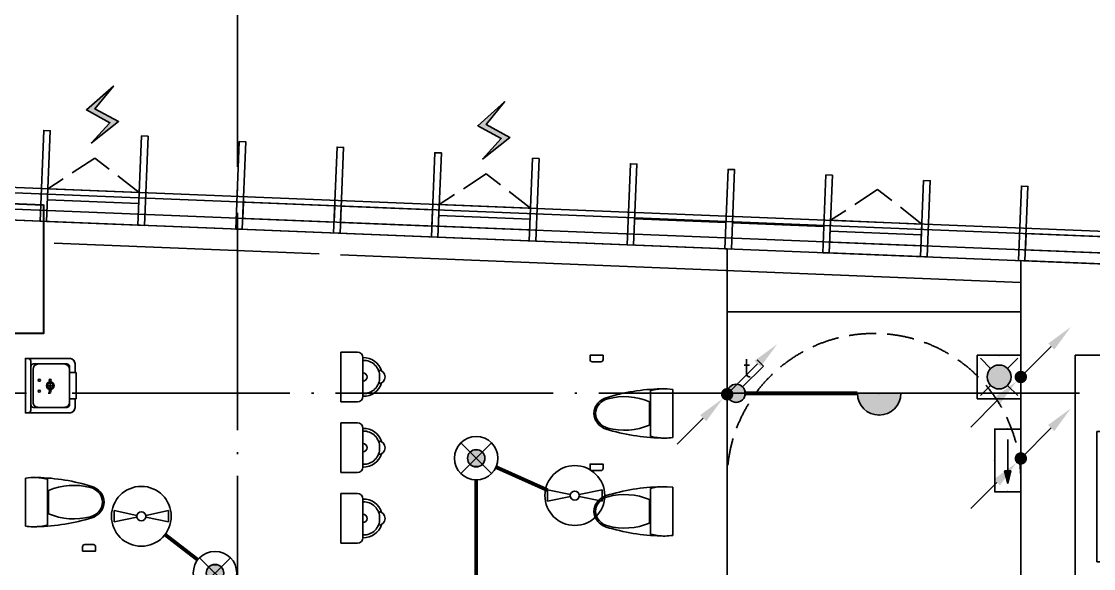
# Model space of a CAD drawing. Extents: x -2209072 to 495824, y -92434 to 572724.
# Drawn here: x 6795 to 16650, y 354212 to 359240 of the extents above; entities that cross this region are included whole.
import ezdxf
from ezdxf.enums import TextEntityAlignment as Align
from ezdxf.xclip import XClip

# ---------------------------------------------------------------- set-up
doc = ezdxf.new("R2010")
doc.units = 0
doc.header["$LTSCALE"] = 1000
doc.header["$MEASUREMENT"] = 0
for name, pattern in [('6#7#幕墙$0$DASH', [0.35, 0.25, -0.1]), ('X-104 6#7#平面$0$DOTE', [2.4200000000000004, 2, -0.2, 0.02, -0.2]), ('梯段6、7$0$DASH', [0.35, 0.25, -0.1])]:
    doc.linetypes.add(name, pattern=pattern)
doc.layers.get('0').update_dxf_attribs({"linetype": 'CONTINUOUS'})
doc.layers.get('Defpoints').update_dxf_attribs({"linetype": 'CONTINUOUS'})
for name, color, linetype in [('6#7#幕墙$0$04-电动窗', 1, 'CONTINUOUS'), ('6#7#幕墙$0$A-C_玻璃幕墙', 140, 'CONTINUOUS'), ('6#7#幕墙$0$A-C_窗', 140, 'CONTINUOUS'), ('6#7#幕墙$0$A-TECH_结构', 21, 'CONTINUOUS'), ('6#7#幕墙$0$A-金属背板', 30, 'CONTINUOUS'), ('EQUIP-动力', 3, 'CONTINUOUS'), ('EQUIP-照明', 3, 'CONTINUOUS'), ('LWIRE', 4, 'CONTINUOUS'), ('WIRE-照明', 1, 'CONTINUOUS'), ('X-104 6#7#平面$0$A-E_电梯', 171, 'CONTINUOUS'), ('X-104 6#7#平面$0$A-I_卫-洁具', 241, 'CONTINUOUS'), ('X-104 6#7#平面$0$A-SUR_看线', 231, 'CONTINUOUS'), ('X-104 6#7#平面$0$A-TECH_结构', 21, 'CONTINUOUS'), ('X-104 6#7#平面$0$A_AXIS-轴线', 36, 'X-104 6#7#平面$0$DOTE'), ('梯段6、7$0$A-E_楼梯', 171, 'CONTINUOUS')]:
    doc.layers.add(name, color=color, linetype=linetype)
doc.layers.add('X-104 6#7#平面$0$000套内', color=226, linetype='CONTINUOUS', lineweight=30, plot=False)
doc.styles.add('_TEL_DIM', font='SIMPLEX', dxfattribs={"width": 0.8, "height": 3.5, "bigfont": 'HZTXT'})
doc.styles.get("Standard").update_dxf_attribs({"font": 'gbenor.shx', "bigfont": 'gbcbig.shx'})

# ---------------------------------------------------------------- blocks, each defined once
blk = doc.blocks.new('$equip$00001168')
blk.add_line((-0.5, 0), (0.5, 0))
blk.add_arc((0, 0), 0.5, 180, 0)
for p in [(-0.5, 0), (0, 0), (0.5, 0), (0, -0.5)]:
    blk.add_point(p)
for points in [[(0.4330127018911298, -0.25), (-0.4330127018911298, -0.25), (0.5, 0), (-0.5, 0)], [(0.25, -0.4330127018911298), (-0.25, -0.4330127018911298), (0.4330127018911298, -0.25), (-0.4330127018911298, -0.25)], [(0, -0.5), (0, -0.5), (0.25, -0.4330127018911298), (-0.25, -0.4330127018911298)]]:
    blk.add_solid(points)
at = {"flags": 9}
blk.add_attdef('A', (0, 0), '', height=2e-05, dxfattribs=at)
blk = doc.blocks.new('$equip$00001822')
for p, q in [((0.1473139127483591, 0.3556472460822988), (0.625, 0.8333333333339397)), ((0.625, 0.8333333333339397), (0.7664213562384248, 0.6919119770955149))]:
    blk.add_line(p, q)
blk.add_circle((0, 0.2083333333339397), 0.2083333333334168)
for p in [(0, 0.4166666666660603), (-0.2083333333357587, 0.2083333333339397), (-0.01544940226449398, 0.0005736313996749232), (0.2083333333357587, 0.2083333333339397)]:
    blk.add_point(p)
for points in [[(-0.1804219591213041, 0.312500000001819), (0.1804219591213041, 0.312500000001819), (-0.2083333333284827, 0.2083333333339397), (0.2083333333284827, 0.2083333333339397)], [(-0.1041666666715173, 0.3887552924552438), (0.1041666666715173, 0.3887552924552438), (-0.1804219591213041, 0.312500000001819), (0.1804219591213041, 0.312500000001819)], [(0, 0.4166666666660603), (0, 0.4166666666660603), (-0.1041666666715173, 0.3887552924552438), (0.1041666666715173, 0.3887552924552438)], [(-0.1804219591213041, 0.1041666666660603), (0.1804219591213041, 0.1041666666660603), (-0.2083333333284827, 0.2083333333339397), (0.2083333333284827, 0.2083333333339397)], [(-0.1041666666715173, 0.02791137421263556), (0.1041666666715173, 0.02791137421263556), (-0.1804219591213041, 0.1041666666660603), (0.1804219591213041, 0.1041666666660603)], [(0, 1.818989403545856e-12), (0, 1.818989403545856e-12), (-0.1041666666715173, 0.02791137421263556), (0.1041666666715173, 0.02791137421263556)]]:
    blk.add_solid(points)
at = {"color": 7, "style": '_TEL_DIM'}
blk.add_attdef('$TEXT$', text='', height=0.4, dxfattribs=at).set_placement((0.5805799275694881, 0.4645799965601327), align=Align.MIDDLE_CENTER)
at = {"color": 7, "style": '_TEL_DIM', "flags": 1}
blk.add_attdef('A', text='', height=2e-05, dxfattribs=at).set_placement((0, 0), align=Align.MIDDLE_CENTER)
blk = doc.blocks.new('$TelecSys$00000081')
for p, q in [((0.1041666666678793, 0.1041666666660603), (0.1041666666678793, 0.1041666666660603)), ((-0.1041666666678793, -0.1041666666660603), (-0.1041666666678793, -0.1041666666660603)), ((-1.150000000001455, -1.149999999999636), (-0.5499999999992724, -0.5499999999992724))]:
    blk.add_line(p, q)
at = {"const_width": 0.1425}
blk.add_lwpolyline([(0.07125000000087311, 0, 1), (-0.07125000000087311, 0, 1)], format="xyb", close=True, dxfattribs=at)
blk.add_solid([(-0.6199999999989814, -0.4799999999995634), (-0.4799999999995634, -0.6200000000008004), (-0.09999999999854481, -0.1000000000003638)])
at = {"width": 0.8, "flags": 9}
blk.add_attdef('A', (0, 0), '', height=2e-05, rotation=180, dxfattribs=at)
blk = doc.blocks.new('$TelecSys$00000079')
for p, q in [((0.7000000000007276, 0.7000000000007276), (0, 0)), ((0.1041666666678793, 0.1041666666660603), (0.1041666666678793, 0.1041666666660603)), ((-0.1041666666678793, -0.1041666666660603), (-0.1041666666678793, -0.1041666666660603))]:
    blk.add_line(p, q)
at = {"const_width": 0.1425}
blk.add_lwpolyline([(-0.07125000000087311, 0, 1), (0.07125000000087311, 0, 1)], format="xyb", close=True, dxfattribs=at)
blk.add_solid([(0.6300000000010186, 0.7700000000004366), (0.7700000000004366, 0.6299999999991996), (1.150000000001455, 1.149999999999636)])
at = {"width": 0.8, "flags": 9}
blk.add_attdef('A', (0, 0), '', height=2e-05, dxfattribs=at)
blk = doc.blocks.new('$equip$00002604')
blk.add_hatch(color=256).paths.add_polyline_path([(0.2745181131831487, 0.5000125000005937, 1), (-0.2744993631858961, 0.5000125000005937, 1)])
for p, q in [((-0.4285620535811177, 0.9285839285730617), (-0.1940976152691292, 0.6941194902610732)), ((0.1941163652627438, 0.6941194902683492), (0.4285808035638183, 0.9285839285730617)), ((-0.4285620535811177, 0.07144107142812572), (-0.1940976152691292, 0.3059055097401142)), ((0.1941163652627438, 0.3059055097328383), (0.4285808035638183, 0.07144107142812572))]:
    blk.add_line(p, q)
at = {"const_width": 0.02}
blk.add_lwpolyline([(-0.4999906250013737, 1.000012500000594), (-0.4999906250013737, 1.250000059371814e-05), (0.5000093749986263, 1.250000059371814e-05), (0.5000093749986263, 1.000012500000594), (-0.4999906250013737, 1.000012500000594), (-0.4999906250013737, 1.250000059371814e-05)], dxfattribs=at)
blk.add_lwpolyline([(-0.4999906250013737, 1.000012500000594), (-0.4999906250013737, 1.250000059371814e-05), (0.5000093749986263, 1.250000059371814e-05), (0.5000093749986263, 1.000012500000594)], close=True)
blk.add_circle((9.374998626299202e-06, 0.5000125000005937), 0.2745087381843628)
for p in [(9.374998626299202e-06, 1.000012500000594), (-0.4999906250013737, 0.5000125000005937), (0.5000093749986263, 0.5000125000005937), (0, 0)]:
    blk.add_point(p)
at = {"color": 7, "style": '_TEL_DIM', "flags": 1}
blk.add_attdef('A', text='', height=2.5e-05, dxfattribs=at).set_placement((0, 0), align=Align.MIDDLE_CENTER)
blk = doc.blocks.new('$equip_U$00000292(HT0843)')
for p in [(9.374998626299202e-06, 1.000012500000594), (-0.4999906250013737, 0.5000125000005937), (0.5000093749986263, 0.5000125000005937)]:
    blk.add_point(p)
blk.add_blockref('$equip$00002604', (0, 0))
at = {"color": 7, "style": '_TEL_DIM', "flags": 1}
for tag in ['REMARK', 'A']:
    blk.add_attdef(tag, text='', height=2.5e-05, dxfattribs=at).set_placement((0, 0), align=Align.MIDDLE_CENTER)
blk = doc.blocks.new('$equip$00001149')
for p, q in [((-0.353553390592424, 0.353553390592424), (0.353553390592424, -0.353553390592424)), ((0.353553390592424, 0.353553390592424), (-0.353553390592424, -0.353553390592424))]:
    blk.add_line(p, q)
for radius in [0.5, 0.2]:
    blk.add_circle((0, 0), radius)
for points in [[(-0.1732050807586347, 0.09999999999854481), (0.1732050807586347, 0.09999999999854481), (-0.2000000000007276, 0), (0.2000000000007276, 0)], [(-0.1732050807586347, -0.09999999999854481), (0.1732050807586347, -0.09999999999854481), (-0.2000000000007276, 0), (0.2000000000007276, 0)], [(-0.09999999999854481, 0.1732050807586347), (0.09999999999854481, 0.1732050807586347), (-0.1732050807586347, 0.09999999999854481), (0.1732050807586347, 0.09999999999854481)], [(0, 0.2000000000007276), (0, 0.2000000000007276), (-0.09999999999854481, 0.1732050807586347), (0.09999999999854481, 0.1732050807586347)], [(-0.09999999999854481, -0.1732050807586347), (0.09999999999854481, -0.1732050807586347), (-0.1732050807586347, -0.09999999999854481), (0.1732050807586347, -0.09999999999854481)], [(0, -0.2000000000007276), (0, -0.2000000000007276), (-0.09999999999854481, -0.1732050807586347), (0.09999999999854481, -0.1732050807586347)]]:
    blk.add_solid(points)
at = {"flags": 9}
blk.add_attdef('A', (0, 0), '', height=2e-05, dxfattribs=at)
blk = doc.blocks.new('$equip$00001304')
for p, q in [((-0.625, -0.1302083333357587), (-0.625, 0.1302083333357587)), ((-0.625, 0.1302083333357587), (-0.1019771270548517, 0.02124523480597418)), ((0.625, 0.1302083333357587), (0.1019771270548517, 0.02124523480597418)), ((0.625, -0.1302083333357587), (0.625, 0.1302083333357587)), ((-0.1019771270548517, -0.02124523480597418), (-0.625, -0.1302083333357587)), ((0.1019771270548517, -0.02124523480597418), (0.625, -0.1302083333357587))]:
    blk.add_line(p, q)
for radius in [0.6875, 0.1041666666666797]:
    blk.add_circle((0, 0), radius)
at = {"flags": 9}
blk.add_attdef('A', (0, 0), '', height=2e-05, dxfattribs=at)
blk = doc.blocks.new('$equip$00002541')
blk.add_hatch(color=256).paths.add_polyline_path([(-0.2400000000016007, 0.3719999999993888), (-0.5280000000020664, 0.2999999999992724), (-0.2400000000016007, 0.227999999999156)])
for p, q in [((-0.7199999999975262, 0.5999999999949068), (-0.7199999999975262, 0)), ((0.7199999999975262, 0.5999999999949068), (-0.7199999999975262, 0.5999999999949068)), ((0.7199999999975262, 0), (0.7199999999975262, 0.5999999999949068)), ((-0.2400000000016007, 0.3719999999993888), (-0.5280000000020664, 0.2999999999992724)), ((-0.5280000000020664, 0.2999999999992724), (-0.2400000000016007, 0.227999999999156)), ((-0.2400000000016007, 0.3719999999993888), (-0.2400000000016007, 0.227999999999156)), ((-0.7199999999975262, 0), (0.7199999999975262, 0))]:
    blk.add_line(p, q)
at = {"color": 7}
blk.add_line((-0.4800000000032014, 0.2999999999992724), (0.4800000000032014, 0.2999999999992724), dxfattribs=at)
at = {"const_width": 0.03}
blk.add_lwpolyline([(-0.7199999999975262, 0.5999999999949068), (-0.7199999999975262, 0), (0.7199999999975262, 0), (0.7199999999975262, 0.5999999999949068), (-0.7199999999975262, 0.5999999999949068), (-0.7199999999975262, 0)], dxfattribs=at)
for p in [(0, 0.5999999999949068), (-0.7199999999975262, 0.2999999999956344), (0.7199999999975262, 0.2999999999956344), (0, 0)]:
    blk.add_point(p)
at = {"color": 7, "style": '_TEL_DIM', "flags": 1}
blk.add_attdef('A', text='', height=2e-05, dxfattribs=at).set_placement((0, 0), align=Align.MIDDLE_CENTER)
blk = doc.blocks.new('梯段6、7')
at = {"color": 8, "linetype": '梯段6、7$0$DASH'}
for centre, radius, start, end in [((49800.00311367554, 3400.000000096537), 1350.000000000002, 0, 180), ((49800.00311367547, -6699.999999936466), 1350.000000000002, 0, 180), ((49800.00311367059, -9819.999999936525), 1350.000000000002, 180, 0), ((49800.00311368037, -16500.0036340596), 1350.000000000002, 0, 180), ((49800.00311366576, -19819.99999996959), 1350, 180, 0), ((20965.47970799168, -27260.00000000224), 1649.999999999774, 0, 180), ((49800.00311367547, -27020.00000000259), 1350.000000000002, 0, 180), ((20965.47970799194, -29600.00000000259), 1649.999999999774, 180, 0), ((49800.00311363724, -29879.99050598426), 1350.000000000002, 180, 0), ((49800.00311368033, -57378.12996616081), 1350.000000000002, 0, 180), ((20965.47970799173, -58198.12996616081), 1649.999999999778, 0, 180), ((49800.00311367551, -59458.12996616078), 1350.000000000002, 180, 0), ((20965.47970799188, -60358.12996616084), 1649.999999999774, 180, 0), ((49800.00311367546, -67528.12996619378), 1350.000000000002, 0, 180), ((20965.47970799168, -68018.12996619346), 1649.999999999774, 0, 180), ((49800.00311367064, -70128.1263565169), 1350.000000000002, 180, 0), ((20965.47970799194, -70358.12996619387), 1649.999999999774, 180, 0), ((49800.00311368039, -79978.12996622684), 1350.000000000002, 180, 0)]:
    blk.add_arc(centre, radius, start, end, dxfattribs=at)
at = {"layer": 'Defpoints'}
for points in [[(44800.0010378748, 6850.000000096596), (54800.00103786729, 6850.000000096537), (54800.00103786727, -3149.999999936525), (44800.00103787478, -3149.999999936525)], [(51150.00311368064, 4950.000000096508), (48450.0031136757, 4950.000000096596), (48450.00311367573, -1149.999999903375), (51150.00311368058, -1149.999999903463)], [(44800.00103787472, -3149.999999936583), (54800.00103786722, -3149.999999936525), (54800.00103786726, -13149.99999996959), (44800.00103787472, -13149.99999996953)], [(51150.00311368032, -5149.999999936583), (48450.00311367546, -5149.999999936525), (48450.00311367548, -11249.99999993655), (51150.00311368036, -11249.99999993652)], [(44800.00103787472, -13149.99999996953), (54800.00103786726, -13149.99999996959), (54800.00103786726, -23150.00000000259), (44800.00103787474, -23150.00000000259)], [(51150.00311367546, -15149.99999996956), (48450.00311367059, -15149.99999996956), (48450.00311367061, -21249.99999996959), (51150.00311367546, -21249.99999996959)], [(15665.47763219092, -23150.00000000268), (25665.47763218347, -23150.00000000265), (25665.47763218347, -33150.00000003559), (15665.47763219092, -33150.00000003568)], [(44800.00103787474, -23150.00000000259), (54800.00103786726, -23150.00000000259), (54800.00103786725, -33150.00000003568), (44800.00103787474, -33150.00000003565)], [(19315.47970798681, -24850.00000000265), (22615.47970799168, -24850.00000000265), (22615.47970799168, -31250.00000000268), (19315.47970798681, -31250.00000000259)], [(48450.00311367059, -25150.00000000265), (51150.00311367547, -25150.00000000259), (51150.00311367547, -31250.00000000256), (48450.00311367059, -31250.00000000265)], [(15665.47763219097, -53908.12996616078), (25665.47763218347, -53908.12996616078), (25665.47763218352, -63908.12996619384), (15665.47763219094, -63908.12996619381)], [(44800.00103787474, -53908.12996616081), (54800.00103786722, -53908.12996616078), (54800.00103786725, -63908.12996619381), (44800.00103787474, -63908.12996619381)], [(19315.4797079867, -55608.12996616084), (22615.47970799159, -55608.12996616084), (22615.47970799156, -62008.12996616084), (19315.4797079867, -62008.12996616078)], [(51150.00311368032, -55908.12996616081), (48450.00311367543, -55908.12996616081), (48450.00311367546, -62008.12996616078), (51150.00311368036, -62008.12996616084)], [(15665.47763219094, -63908.12996619381), (25665.47763218349, -63908.12996619381), (25665.47763218349, -73908.12996622684), (15665.47763219097, -73908.12996622687)], [(44800.00103787474, -63908.12996619381), (54800.00103786722, -63908.12996619381), (54800.00103786726, -73908.12996622684), (44800.00103787472, -73908.12996622684)], [(19315.4797079917, -65608.12996619387), (22615.47970799656, -65608.12996619387), (22615.47970799659, -72008.12996619387), (19315.47970799173, -72008.12996619387)], [(51150.00311368032, -65908.12996619381), (48450.00311367544, -65908.12996619387), (48450.00311367547, -72008.12996619384), (51150.00311368034, -72008.12996619384)], [(15665.477632191, -73908.12996622687), (25665.47763218349, -73908.12996622684), (25665.47763218352, -83908.1299662599), (15665.477632191, -83908.1299662599)], [(44800.00103787475, -73908.12996622687), (54800.00103786726, -73908.12996622684), (54800.00103786727, -83908.1299662599), (44800.00103787474, -83908.12996625988)], [(19315.47970798673, -75608.12996622693), (22615.47970799159, -75608.1299662269), (22615.47970799156, -82008.1299662269), (19315.47970798673, -82008.12996622693)], [(51150.00311368036, -75908.12996622687), (48450.00311367544, -75908.12996622684), (48450.00311367548, -82008.12996622684), (51150.00311368042, -82008.12996622684)]]:
    blk.add_lwpolyline(points, close=True, dxfattribs=at)
for points in [[(47328.13509098372, -61608.12996616078), (52127.8370705538, -61608.12996616078)], [(47328.13509098369, -71608.12996619378), (52127.83707055378, -71608.12996619378)], [(47328.13509098372, -81608.12996622687), (52127.83707055381, -81608.12996622678)]]:
    blk.add_lwpolyline(points, dxfattribs=at)
at = {"layer": '梯段6、7$0$A-E_楼梯'}
for p, q in [((49850.00311367544, -16499.99999996959), (49750.00311367054, -16499.99999996953)), ((49750.00311367055, -16699.99999996959), (49750.00311367054, -16499.99999996953)), ((49850.00311367547, -18516.5383014743), (49850.00311367544, -16499.99999996959)), ((49850.00311367544, -16499.99999996959), (51150.00311367548, -16499.99999996953)), ((49910.00311366803, -16699.99999996959), (49910.00311366802, -16499.99999996959)), ((49910.00311366802, -16499.99999996959), (51150.00311367548, -16499.99999996953)), ((51150.00311367546, -17892.53830147415), (51150.00311367547, -16699.99999996962)), ((49850.00311367544, -16759.99999996959), (51150.00311367548, -16759.99999996959)), ((49850.00311367547, -17019.99999996959), (51150.00311367548, -17019.99999996953)), ((49850.00311367546, -17279.99999996959), (51150.00311367546, -17279.99999996953)), ((49850.00311367548, -17539.99999996953), (51150.00311367546, -17539.99999996959)), ((49850.00311367548, -17799.99999996953), (51150.00311367547, -17799.99999996959)), ((50553.44414001248, -18178.8866088324), (51150.00311367548, -17892.53830147409)), ((50572.56100925029, -18280.63390858911), (51150.0031136755, -18003.46169846502)), ((51150.00311367546, -19819.99999996959), (51150.0031136755, -18003.46169846502)), ((49850.00311367548, -18059.99999996959), (50801.12457514326, -18059.99999996959)), ((50428.57100245611, -18349.74911185022), (50395.62278177442, -18174.38606236456)), ((50395.62278177442, -18174.38606236456), (50587.93096954554, -18362.43872390778)), ((50587.93096954554, -18362.43872390778), (50553.44414001248, -18178.8866088324)), ((49850.00311367548, -18516.53830147412), (50409.45413321827, -18248.00181209357)), ((49850.00311367546, -18319.99999996959), (50259.45790847656, -18319.99999996959)), ((50615.54831887432, -18259.9999999695), (51150.00311367544, -18259.99999996956)), ((49850.00311367547, -18627.46169846499), (50428.57100245611, -18349.74911185022)), ((50073.88165220765, -18519.99999996959), (51150.00311367547, -18519.99999996953)), ((49850.00311367548, -19819.99999996959), (49850.00311367547, -18627.46169846499)), ((49850.00311367547, -18779.99999996956), (51150.00311367548, -18779.9999999695)), ((49850.00311367544, -19039.99999996956), (51150.00311367546, -19039.99999996956)), ((49850.00311367547, -19299.9999999695), (51150.00311367546, -19299.99999996956)), ((49850.00311367547, -19559.99999996953), (51150.00311367546, -19559.99999996956)), ((49750.00311367058, -19819.99999996953), (49852.73716575759, -19819.99999996959)), ((49850.00311367548, -19819.99999996959), (51150.00311367546, -19819.99999996959)), ((49750.00311370398, -27020.00000000265), (49850.00311367061, -27020.00000000262)), ((65868.2518914072, -53274.68419681478), (106225.487226869, -53274.68419681478)), ((66772.08878844205, -53642.5220346525), (68592.08878844205, -54824.95446708499)), ((66706.71224821625, -53743.14960536809), (68845.65029137098, -55132.79230492283)), ((66838.5272855135, -56653.06257519309), (68977.46532866826, -55263.41987563836)), ((65909.85493770942, -56514.14365627419), (63784.49059929526, -56514.14365627422)), ((66542.08878844243, -56514.14365627422), (65909.85493770942, -56514.14365627419)), ((66572.08878844237, -56634.14365627416), (63784.49059929524, -56634.14365627419)), ((66542.08878844244, -56676.73623493291), (68845.650291371, -58173.33284546339)), ((66772.08878844205, -56683.06257519315), (68592.08878844205, -57865.49500762558)), ((66802.08878844243, -59524.68419681478), (64634.40468344954, -59524.68419681481)), ((66792.02932894987, -59524.68419681481), (106225.487226869, -59524.68419681478)), ((49690.00311367543, -78442.12996622684), (49690.00311367538, -77318.12996622623)), ((49690.00311367538, -77318.12996622623), (49910.00311367548, -77318.12996622623)), ((49910.00311367548, -77318.12996622623), (49910.00311367551, -80038.12996622667)), ((49750.00311367543, -78418.12996622687), (49750.0031136754, -77378.1299662262)), ((49750.0031136754, -77378.1299662262), (49850.00311367546, -77378.12996622626)), ((49850.00311367546, -77378.12996622626), (49850.0031136755, -80038.12996622667)), ((48450.0031136755, -80108.12996622684), (48450.0031136755, -80048.12996622681)), ((49910.00311367551, -80038.12996622667), (49850.0031136755, -80038.12996622667))]:
    blk.add_line(p, q, dxfattribs=at)
for points in [[(49690.00311363903, -19879.99999996962), (49910.00311363912, -19879.99999996976), (49910.00311366862, -16439.99999996953), (49690.00311366862, -16439.99999996962), (49690.00311363903, -19879.99999996962)], [(49690.00311370401, -29360.00000000262), (49690.00311370401, -26960.00000000262), (49910.00311370399, -26960.00000000265), (49910.00311370399, -29880.00000000265)], [(51150.00311363724, -29879.99050598429), (51150.00311367546, -29620.00000000262)], [(66542.08878844244, -53443.60311573357), (66542.08878844243, -53274.68419681478), (66153.67404060112, -53274.68419681475)], [(66542.08878844243, -53304.68419681478), (66542.08878844243, -53704.68419681481), (66342.08878844243, -53704.68419681475), (66342.08878844243, -53304.68419681478)], [(68882.08878844208, -54963.87338600389), (68882.08878844208, -54794.95446708493), (68622.08878844208, -54794.95446708496), (68622.08878844208, -54626.03554816605), (68362.08878844208, -54626.03554816605), (68362.08878844211, -54457.11662924709), (68102.0887884421, -54457.11662924706), (68102.08878844207, -54288.1977103283), (67842.08878844207, -54288.1977103283), (67842.0887884421, -54119.27879140934), (67582.08878844212, -54119.27879140931), (67582.08878844211, -53950.35987249037), (67322.0887884421, -53950.35987249043), (67322.0887884421, -53781.44095357147), (67062.08878844211, -53781.44095357147), (67062.08878844211, -53612.5220346525), (66802.08878844211, -53612.5220346525), (66802.08878844244, -53443.60311573357), (66542.08878844244, -53443.60311573357)], [(68852.08878844207, -54963.87338600389), (68852.08878844207, -54824.95446708496), (68592.08878844205, -54824.95446708499), (68592.08878844208, -54656.03554816602), (68332.0887884421, -54656.03554816602), (68332.08878844208, -54487.11662924715), (68072.08878844207, -54487.11662924712), (68072.0887884421, -54318.19771032827), (67812.08878844208, -54318.19771032827), (67812.08878844208, -54149.27879140939), (67552.0887884421, -54149.27879140936), (67552.0887884421, -53980.3598724904), (67292.08878844211, -53980.35987249037), (67292.08878844208, -53811.44095357152), (67032.08878844208, -53811.44095357152), (67032.08878844211, -53642.52203465253), (66772.08878844205, -53642.5220346525), (66772.08878844237, -53473.6031157336), (66542.08878844243, -53473.60311573363)], [(66802.08878844243, -56484.14365627419), (66802.08878844246, -56315.22473735522), (67062.08878844243, -56315.22473735525), (67062.08878844243, -56146.30581843632), (67322.08878844243, -56146.30581843635), (67322.08878844243, -55977.38689951738), (67582.08878844243, -55977.38689951738), (67582.08878844244, -55808.46798059859), (67842.08878844244, -55808.46798059857), (67842.08878844243, -55639.54906167966), (68102.08878844242, -55639.54906167966), (68102.0887884424, -55470.6301427607), (68362.08878844239, -55470.63014276072), (68362.0887884424, -55301.71122384179), (68622.08878844242, -55301.71122384173), (68622.0887884424, -55132.79230492286), (68882.0887884424, -55132.79230492288), (68882.08878844208, -54963.87338600389), (69142.08878844205, -54963.87338600389)], [(66832.08878844243, -56484.14365627419), (66832.08878844243, -56345.22473735528), (67092.08878844243, -56345.22473735528), (67092.08878844244, -56176.30581843635), (67352.08878844244, -56176.30581843635), (67352.08878844243, -56007.38689951741), (67612.08878844243, -56007.38689951741), (67612.0887884424, -55838.46798059862), (67872.08878844243, -55838.46798059862), (67872.08878844242, -55669.54906167963), (68132.08878844242, -55669.54906167963), (68132.0887884424, -55500.63014276072), (68392.0887884424, -55500.6301427607), (68392.0887884424, -55331.71122384176), (68652.08878844242, -55331.71122384176), (68652.08878844242, -55162.79230492283), (68912.08878844246, -55162.79230492286), (68912.08878844211, -54993.87338600386), (69142.08878844207, -54993.87338600386)], [(69112.08878844214, -54993.87338600389), (69112.08878844214, -55393.87338600386), (68912.08878844214, -55393.87338600386), (68912.08878844211, -54993.87338600386)], [(68882.0887884421, -58004.41392654451), (68882.08878844208, -57835.49500762558), (68622.08878844208, -57835.49500762558), (68622.08878844212, -57666.57608870658), (68362.0887884421, -57666.57608870664), (68362.0887884421, -57497.65716978774), (68102.08878844211, -57497.65716978774), (68102.08878844211, -57328.73825086886), (67842.08878844211, -57328.73825086886), (67842.08878844211, -57159.81933194998), (67582.0887884421, -57159.81933194996), (67582.08878844211, -56990.90041303099), (67322.08878844211, -56990.90041303099), (67322.0887884421, -56821.98149411209), (67062.08878844211, -56821.98149411211), (67062.08878844211, -56653.06257519312), (66802.08878844211, -56653.06257519309), (66802.08878844243, -56484.14365627419), (66542.08878844244, -56484.14365627422)], [(68852.08878844207, -58004.41392654454), (68852.08878844208, -57865.49500762555), (68592.08878844205, -57865.49500762558), (68592.08878844208, -57696.57608870661), (68332.0887884421, -57696.57608870658), (68332.08878844207, -57527.65716978771), (68072.08878844207, -57527.65716978771), (68072.08878844208, -57358.73825086889), (67812.08878844208, -57358.73825086886), (67812.0887884421, -57189.81933194996), (67552.08878844207, -57189.81933195001), (67552.08878844208, -57020.90041303102), (67292.08878844208, -57020.90041303105), (67292.08878844211, -56851.98149411209), (67032.08878844211, -56851.98149411209), (67032.08878844208, -56683.06257519312), (66772.08878844205, -56683.06257519315), (66772.08878844237, -56514.14365627425), (66542.08878844243, -56514.14365627422)], [(66772.08878844237, -56514.14365627468), (66772.08878844239, -56914.14365627471), (66572.08878844237, -56914.14365627468), (66572.08878844239, -56514.14365627465)], [(66802.08878844243, -59524.68419681478), (66802.08878844246, -59355.76527789584), (67062.08878844244, -59355.76527789584), (67062.08878844242, -59186.84635897691), (67322.08878844243, -59186.84635897694), (67322.08878844243, -59017.927440058), (67582.08878844243, -59017.927440058), (67582.08878844243, -58849.00852113913), (67842.08878844244, -58849.00852113916), (67842.08878844242, -58680.08960222028), (68102.08878844243, -58680.08960222028), (68102.0887884424, -58511.17068330129), (68362.0887884424, -58511.17068330132), (68362.08878844243, -58342.25176438238), (68622.08878844242, -58342.25176438235), (68622.08878844242, -58173.33284546345), (68882.08878844243, -58173.33284546342), (68882.0887884421, -58004.41392654451), (69142.08878844208, -58004.41392654451)]]:
    blk.add_lwpolyline(points, dxfattribs=at)
for p in [(66792.02932894988, -53443.60311573368), (66792.02932894985, -53612.52203465265), (66792.02932894988, -53781.44095357158), (66792.02932894988, -53950.35987249043), (66792.02932894987, -54119.27879140942), (66792.02932894987, -54288.1977103283), (66792.02932894988, -54457.1166292472), (66792.02932894985, -54626.03554816614), (66792.02932894985, -54794.9544670851), (66792.02932894985, -54963.87338600395), (66792.02932894987, -55132.79230492294), (66792.02932894987, -55301.71122384182), (66792.02932894988, -55470.63014276075), (66792.02932894985, -55639.54906167969), (66792.02932894987, -55808.46798059859), (66792.02932894987, -55977.3868995175), (66792.02932894987, -56146.30581843641), (66792.02932894987, -56315.22473735534), (66792.02932894988, -56484.14365627425), (66792.02932894987, -56653.06257519315), (66792.02932894985, -56821.98149411211), (66792.02932894987, -56990.90041303099), (66792.02932894988, -57159.8193319499), (66792.02932894985, -57328.73825086886), (66792.02932894987, -57497.65716978777), (66792.0293289499, -57666.57608870664), (66792.02932894985, -57835.49500762561), (66792.02932894985, -58004.41392654451), (66792.02932894985, -58173.33284546342), (66792.02932894987, -58342.25176438238), (66792.02932894985, -58511.17068330126), (66792.02932894988, -58680.08960222019), (66792.02932894985, -58849.00852113913), (66792.02932894987, -59017.92744005803), (66792.02932894985, -59186.84635897694), (66792.02932894984, -59355.7652778959)]:
    blk.add_point(p, dxfattribs=at)
blk = doc.blocks.new('*U1301')
at = {"layer": 'X-104 6#7#平面$0$A_AXIS-轴线'}
blk.add_line((16799.99999999995, 25699.99999999951), (16800.00000000001, -6500.000000000349), dxfattribs=at)
blk.add_lwpolyline([(-6499.999999999946, 19199.99999999953), (55851.63082836086, 19199.99999999908)], dxfattribs=at)
blk = doc.blocks.new('X-104 6#7#平面$0$fgh')
at = {"layer": 'X-104 6#7#平面$0$A-TECH_结构'}
for points in [[(23999.99916368171, 139219.2480414597), (24000.00002408095, 132650.00034379), (21300.00081386415, 132649.9999901612), (21300.00081386415, 139327.7553151587), (7699.999241735307, 139874.7234764905), (7699.999241735297, 138750.0007582444), (-2000.000758264699, 138749.9992417061), (-2000.000758264699, 114379.8221708728), (22389.12644549493, 116150.000758133), (44499.99924173539, 116150.000758133)], [(44499.99924173539, 139494.5844289298), (35800.00008237708, 139246.3125541497), (35800.00008237708, 138752.5096265436), (35600.00096199893, 138752.5096264397), (35600.00092481373, 132449.9997288125), (32900.00034593847, 132449.9996902176), (32900.00034593847, 138350.0000071978), (33199.9979029688, 138350.0000215408), (33199.9979035677, 139172.1162923407), (28502.78595490604, 139038.0719556261), (23999.99916369244, 139219.1661267552)]]:
    blk.add_lwpolyline(points, dxfattribs=at)
blk = doc.blocks.new('A-电梯2623')
for p, q in [((-574.9999999895263, 1900.00000002848), (-574.9999999895263, 2100.00000002848)), ((-574.9999999895263, 2100.00000002848), (624.999999989519, 2100.000000027956)), ((624.999999989519, 2100.000000027956), (624.999999989519, 1900.000000028014)), ((624.999999989519, 1900.000000028014), (-574.9999999895263, 1900.00000002848)), ((-975.0000000027976, 200.0000000191685), (-975.000000002332, 1700.000000013753)), ((-975.000000002332, 1700.000000013753), (1025.000000002092, 1700.000000013055)), ((1025.000000002092, 1700.000000013055), (-975.0000000027976, 200.0000000191685)), ((1025.00000000151, 200.00000001847), (-975.000000002332, 1700.000000013753)), ((1025.000000002092, 1700.000000013055), (1025.00000000151, 200.00000001847)), ((1025.00000000151, 200.00000001847), (-975.0000000027976, 200.0000000191685))]:
    blk.add_line(p, q)
for points in [[(-1275, 0), (1324.999999999998, 0), (1325, 2299.999999999998), (-1275, 2299.999999999998)], [(-625.0000000000091, 38.08112883746435), (-625.0000000000091, 58.97966308710966), (-18.33333333334485, 58.97966308710966), (-18.33333333334485, 38.08112883746435)], [(68.33333333205337, 38.08112883718422), (68.33333333205337, 58.97966308682953), (674.9999999999982, 58.97966308682953), (674.9999999999982, 38.08112883718422)]]:
    blk.add_lwpolyline(points, close=True)
blk = doc.blocks.new('X-104 6#7#平面$0$hgfasg')
for p, q in [((-209.53125, 202.5), (209.53125, 202.5)), ((107.6506163835293, 211.7636099999945), (-107.650638883526, 211.7636099999945)), ((-220.78125, 0), (220.78125, 0))]:
    blk.add_line(p, q)
blk.add_lwpolyline([(-209.53125, 202.5), (-220.9312574999931, 151.5815775000083), (-226.3893074999942, 102.226364999995), (-226.3893074999942, 50.1765075000003), (-220.78125, 0)])
for centre, radius, start, end in [((12.18639293921296, 562.4982811024092), 163.5812782416205, 110.4523908064364, 162.7522599272803), ((-1.124999835155904e-05, 580.3665348804789), 128.7061108459815, 46.85426460163555, 133.1457353983645), ((0, 595.1750179040682), 128.7061108459815, 69.54760919356356, 110.4523908064364), ((-12.18639293921296, 562.4982811024092), 163.5812782416205, 17.24774007271973, 69.54760919356356), ((1596.893304158017, 70.5022373952088), 1822.905267548176, 162.7522599272803, 178.7776319832778), ((448.2021256943117, 443.44170022248), 602.2018211347165, 165.2214349415254, 202.6262561226716), ((23.26483596065373, 555.5449209055951), 162.7261878014058, 133.1457353983645, 165.2214349415254), ((-23.26485846065043, 555.5449209055951), 162.7261878014058, 14.77856505847465, 46.85426460163555), ((-448.2021481943084, 443.44170022248), 602.2018211347165, 337.3737438773284, 14.77856505847465), ((-1596.893304158017, 70.5022373952088), 1822.905267548176, 1.222368016722242, 17.24774007271973), ((-236.25, 76.1718824999989), 463.3354349999999, 7.739946000358616, 15.82198200030497), ((-236.25, 76.1718824999989), 463.3354349999999, 350.5376780003206, 7.739946000358616)]:
    blk.add_arc(centre, radius, start, end)
blk = doc.blocks.new('X-104 6#7#平面$0$A-toilet-F2$0$A-toilet-F3$0$xb')
for p, q in [((177.7999999998137, 203.2000000000698), (-177.7999999993481, 203.1999999994878)), ((-228.5999999991618, 152.3999999994412), (-228.6000000010245, 9.313225746154785e-10)), ((228.6000000010245, -9.313225746154785e-10), (228.6000000005588, 152.3999999997905)), ((-228.6000000010245, 9.313225746154785e-10), (228.6000000010245, -9.313225746154785e-10))]:
    blk.add_line(p, q)
for centre, radius, start, end in [((9.313225746154785e-10, 342.8999999993248), 63.50000000000001, 1.07073087239469, 178.9292691276053), ((-6.349999998696148, 209.549999998766), 171.56755229355, 106.6068803142738, 182.1210963969083), ((-6.349999998696148, 209.549999998766), 146.16755229355, 87.87890362284142, 182.1210963969083), ((6.350000001490116, 209.549999998766), 146.16755229355, 357.8789036030917, 92.12109637715858), ((6.350000001490116, 209.549999998766), 171.56755229355, 357.8789036030917, 73.39311968572625), ((-177.7999999993481, 152.3999999992084), 50.8, 90, 180), ((1.396983861923218e-09, 203.1999999987893), 38.1, 0, 180), ((177.8000000002794, 152.3999999997905), 50.8, 0, 90)]:
    blk.add_arc(centre, radius, start, end)
blk = doc.blocks.new('X-104 6#7#平面$0$hgfd')
at = {"color": 8}
for p, q in [((-38.49999971458601, 228.000000048185), (38.50000028541399, 227.9999999518077)), ((3.335953806526959e-07, 266.5000000000036), (2.372253220528364e-07, 189.5000000000036))]:
    blk.add_line(p, q, dxfattribs=at)
for points in [[(250, -3.504792402964085e-07), (-249.9999999999927, 3.504792402964085e-07), (-249.9999994917889, 406.0000003504792, -0.4142135623732199), (-199.9999994292011, 456.0000002878987), (-119.9999994292084, 456.0000001877597), (-119.9999994166865, 466.000000187767), (120.0000005833208, 465.9999998122548), (120.0000005708062, 455.9999998122548), (200.000000570777, 455.9999997121158, -0.414213562372991), (250.0000005081893, 405.9999996495353)], [(175.000000062566, 49.99999974339516), (-174.9999999374049, 50.00000025659756, -0.4142135623730927), (-199.9999999061183, 75.00000028789145), (-199.9999995230974, 381.0000002878987, -0.414213562373095), (-174.9999994917962, 406.0000002565976), (175.0000005082111, 405.9999997434024, -0.4142135623731322), (200.0000004769245, 380.9999997121085), (200.0000000938744, 74.99999971210127, -0.4142135623730573)], [(250, -3.504792402964085e-07), (-249.9999999999927, 3.504792402964085e-07), (-249.9999999686988, 25.00000035048652, -0.4142135623730971), (-224.9999999373977, 50.00000031918535), (225.0000000625878, 49.99999968082193, -0.4142135623730932), (250.0000000313012, 24.99999964952804)]]:
    blk.add_lwpolyline(points, format="xyb", close=True)
blk.add_lwpolyline([(120.0000005708062, 455.9999998122548), (200.000000570777, 455.9999997121158, -0.414213562373095), (250.0000005081893, 405.9999996495353), (250, -3.504792402964085e-07), (-249.9999999999927, 3.504792402964085e-07), (-249.9999994917889, 406.0000003504792, -0.4142135623730929), (-199.9999994292011, 456.0000002878987), (-119.9999994292084, 456.0000001877597)], format="xyb")
blk.add_lwpolyline([(150.0000000876389, 69.99999977469633), (-149.9999999123756, 70.00000022531094, -0.4142135623730976), (-199.9999998497879, 120.0000002878915), (-199.9999995543913, 356.0000002878842, -0.414213562373095), (-149.9999994918035, 406.0000002253037), (150.0000005081965, 405.9999997746963, -0.414213562373095), (200.0000004456087, 355.9999997121085), (200.0000001502194, 119.9999997121231, -0.4142135623731096)], format="xyb", close=True, dxfattribs=at)
blk.add_lwpolyline([(120.0000005082184, 405.9999998122476), (-119.9999994917889, 406.0000001877524), (-119.9999994166865, 466.000000187767), (120.0000005833208, 465.9999998122548)], close=True)
for centre, radius in [((-49.99999971457146, 228.0000000625914), 10), ((2.854139893315732e-07, 228.0000000000036), 35), ((50.00000028542127, 227.9999999374159), 10), ((-49.99999983975431, 128.0000000625841), 10), ((50.00000016025297, 127.9999999374159), 10)]:
    blk.add_circle(centre, radius)
blk.add_circle((2.854139893315732e-07, 228.0000000000036), 25, dxfattribs=at)
blk = doc.blocks.new('X-104 6#7#平面$0$fsgdfhghjgjj')
at = {"layer": 'X-104 6#7#平面$0$A-I_卫-洁具'}
for points in [[(20060.0002411977, 19489.99796923914), (20140.0002411977, 19489.99796923914, 0.414213562373095), (20160.0002411977, 19509.99796923914), (20160.0002411977, 19549.99796923914), (20040.0002411977, 19549.99796923914), (20040.0002411977, 19509.99796923914, 0.414213562373095)], [(20060.00033067807, 18490.0001564491), (20140.00033067807, 18490.0001564491, 0.414213562373095), (20160.00033067807, 18510.0001564491), (20160.00033067807, 18550.0001564491), (20040.00033067807, 18550.0001564491), (20040.00033067807, 18510.0001564491, 0.414213562373095)], [(15395.00048560929, 17809.99953200383), (15475.00048560929, 17809.99953200383, -0.414213562373095), (15495.00048560929, 17789.99953200383), (15495.00048560929, 17749.99953200383), (15375.00048560929, 17749.99953200383), (15375.00048560929, 17789.99953200383, -0.414213562373095)]]:
    blk.add_lwpolyline(points, format="xyb", close=True, dxfattribs=at)
at = {"layer": 'X-104 6#7#平面$0$A-E_电梯', "rotation": 90}
blk.add_blockref('A-电梯2623', (26799.99991923093, 18224.99923186243), dxfattribs=at)
at = {"layer": 'X-104 6#7#平面$0$A-I_卫-洁具', "ltscale": 0.1, "rotation": 270}
for name, p in [('X-104 6#7#平面$0$hgfd', (14849.99993555236, 19269.99953355425)), ('X-104 6#7#平面$0$A-toilet-F2$0$A-toilet-F3$0$xb', (17749.99998829742, 19349.99997589979)), ('X-104 6#7#平面$0$A-toilet-F2$0$A-toilet-F3$0$xb', (17749.99998502877, 18699.99997589979)), ('X-104 6#7#平面$0$A-toilet-F2$0$A-toilet-F3$0$xb', (17749.99998502877, 18049.99997589979))]:
    blk.add_blockref(name, p, dxfattribs=at)
at = {"layer": 'X-104 6#7#平面$0$A-I_卫-洁具', "ltscale": 0.1, "extrusion": (0, 0, -1), "zscale": -1, "rotation": 270}
for p in [(-20799.99991913477, 19015.0001564491), (-20799.99991913477, 18115.0001564491)]:
    blk.add_blockref('X-104 6#7#平面$0$hgfasg', p, dxfattribs=at)
at = {"layer": 'X-104 6#7#平面$0$A-I_卫-洁具', "ltscale": 0.1, "extrusion": (0, 0, -1), "xscale": -1, "zscale": -1, "rotation": 90}
blk.add_blockref('X-104 6#7#平面$0$hgfasg', (-14849.99998736219, 18199.99953200371), dxfattribs=at)
blk = doc.blocks.new('6#7#幕墙$0$900kaiqishan')
at = {"layer": '6#7#幕墙$0$04-电动窗'}
h = blk.add_hatch(color=1, dxfattribs=at)
h.dxf.hatch_style = 1
h.paths.add_polyline_path([(958.3887367806092, 484.6187667727936), (795.3543059404401, 679.9970196002396), (1016.400355023587, 788.5362174650654), (777.3437607955366, 1017.960797000589), (937.4796729731897, 801.6330088544928), (716.4336238900432, 693.0938109896961)])
at = {"layer": '6#7#幕墙$0$04-电动窗', "color": 1}
blk.add_lwpolyline([(958.3887367806092, 484.6187667727936), (795.3543059404401, 679.9970196002396), (1016.400355023587, 788.5362174650654), (777.3437607955366, 1017.960797000589), (937.4796729731897, 801.6330088544928), (716.4336238900432, 693.0938109896961), (958.3887367806092, 484.6187667727936)], close=True, dxfattribs=at)
at = {"layer": '6#7#幕墙$0$A-C_窗'}
for p, q in [((499.9999999999745, 50.00000067843939), (1340.000000000002, 50.0000000000291)), ((499.9999999999745, -249.9999993215897), (499.9999999999745, 50.00000067843939)), ((1340, -249.9999999999709), (1340.000000000002, 50.0000000000291)), ((1340.000000000004, -50), (499.9999999999709, -49.99999932156061)), ((1340.000000000002, -150), (499.9999999999727, -149.9999993215606)), ((499.9999999999745, -249.9999993215897), (1340, -249.9999999999709))]:
    blk.add_line(p, q, dxfattribs=at)
at = {"layer": '6#7#幕墙$0$A-C_窗', "linetype": '6#7#幕墙$0$DASH'}
blk.add_lwpolyline([(499.9999999999727, 50.00000067558722), (919.553288163459, 349.9999999971187), (1340.000000000004, 49.99999999717693)], dxfattribs=at)
blk = doc.blocks.new('*U1672')
blk.add_lwpolyline([(-1359.990942135801, -7.544262916781008e-05), (-519.9909964609797, -0.0006168169202283025), (-519.9909964609797, -150.0006168169202), (-1359.990942135801, -150.0000754426292)], close=True)
blk = doc.blocks.new('*U1586')
at = {"layer": '6#7#幕墙$0$A-C_玻璃幕墙', "rotation": 179.9999379632255}
for p in [(-1389.991111949197, -74.86720614353544), (-489.9910850695542, -74.86720614356454)]:
    blk.add_blockref('*U1672', p, dxfattribs=at)
blk = doc.blocks.new('*U1587')
at = {"color": 0, "linetype": 'ByBlock', "lineweight": -2, "transparency": 16777216}
blk.add_blockref('*U1586', (0, 0), dxfattribs=at)
blk = doc.blocks.new('6#7#幕墙$0$fdsgdfgfh')
at = {"layer": '6#7#幕墙$0$A-C_窗'}
for p, q in [((-5.051316838944331e-05, -0.00125542504247278), (12.06096331689878, 299.7561997706362)), ((851.3818378921078, 265.9853617243061), (12.06096331689878, 299.7561997706362)), ((8.040625373540024, 199.8370480386948), (847.3614999487545, 166.0662099923939)), ((839.3208240620388, -33.7720934714016), (851.3818378921078, 265.9853617243061)), ((4.020287430184908, 99.9178963068116), (843.3411620053976, 66.14705826051068)), ((839.3208240620388, -33.7720934714016), (-5.051316838944331e-05, -0.00125542504247278))]:
    blk.add_line(p, q, dxfattribs=at)
at = {"layer": '6#7#幕墙$0$A-C_窗', "linetype": '6#7#幕墙$0$DASH'}
blk.add_lwpolyline([(851.381837891995, 265.985361721454), (444.2287650985636, 582.6102762758383), (12.06096331678236, 299.756199767784)], dxfattribs=at)
blk = doc.blocks.new('6#7#幕墙$0$HSKASHKJSHKA')
at = {"layer": '6#7#幕墙$0$A-C_玻璃幕墙'}
for points in [[(7026.314176305586, 357621.6361240699), (6966.362679110736, 357624.0481738423), (6999.930371796247, 358458.3731771401), (7059.881868991096, 358455.9611273677)], [(7925.586634227166, 357585.4553774824), (7865.635137032434, 357587.8674272549), (7898.599817274781, 358407.204556254), (7958.551314469515, 358404.7925064816)], [(8824.859092148747, 357549.2746308951), (8764.907594954015, 357551.6866806675), (8797.269262753316, 358356.0359353681), (8857.22075994805, 358353.6238855954)], [(9724.131550070328, 357513.0938843077), (9664.180052875596, 357515.5059340801), (9695.9387082407, 358304.8673144815), (9755.890205435433, 358302.4552647091)], [(10623.40400799202, 357476.9131377203), (10563.45251079717, 357479.3251874927), (10594.60815371912, 358253.6986935954), (10654.55965091385, 358251.2866438229)], [(11522.6764659136, 357440.7323911329), (11462.72496871887, 357443.1444409053), (11493.27759918869, 358202.5300727097), (11553.22909638354, 358200.1180229373)], [(12421.94892383519, 357404.5516445455), (12361.99742664045, 357406.9636943179), (12391.94704466711, 358151.3614518236), (12451.89854186184, 358148.9494020512)], [(13321.22138175688, 357368.3708979579), (13261.26988456203, 357370.7829477305), (13290.61649014576, 358100.1928309376), (13350.56798734049, 358097.780781165)], [(14220.49383967846, 357332.1901513705), (14160.54234248361, 357334.6022011431), (14189.28593562418, 358049.0242100513), (14249.23743281903, 358046.6121602789)], [(15119.76629760004, 357296.0094047833), (15059.81480040531, 357298.4214545557), (15087.95538111144, 357997.8555891649), (15147.90687830618, 357995.4435393925)], [(16019.03875552162, 357259.8286581957), (15959.08725832689, 357262.2407079684), (15986.62482658986, 357946.686968279), (16046.57632378471, 357944.2749185063)]]:
    blk.add_lwpolyline(points, close=True, dxfattribs=at)
at = {"layer": '6#7#幕墙$0$A-金属背板'}
for points in [[(13271.32118604687, 357620.6080577029), (13270.91950161546, 357610.6161284789), (12431.59744679925, 357644.3576207237), (12431.99913123067, 357654.3495499478)], [(14170.59364396897, 357584.4273111263), (14170.19195953756, 357574.4353819022), (13330.86990472135, 357608.176874147), (13331.27158915277, 357618.1688033711)]]:
    blk.add_lwpolyline(points, close=True, dxfattribs=at)
at = {"rotation": 357.6961033128918}
blk.add_blockref('*U1587', (9701.185678321815, 357689.0266422576), dxfattribs=at)
at = {"layer": '6#7#幕墙$0$A-C_玻璃幕墙', "xscale": -0.9999999999999966, "rotation": 357.6978983801648}
for p in [(8375.273700600615, 357817.5814355106), (11972.36354021899, 357672.8584488411)]:
    blk.add_blockref('6#7#幕墙$0$900kaiqishan', p, dxfattribs=at)
at = {"layer": '6#7#幕墙$0$A-C_玻璃幕墙'}
blk.add_blockref('6#7#幕墙$0$fdsgdfgfh', (14220.49397634592, 357332.193548093), dxfattribs=at)
at = {"layer": '6#7#幕墙$0$A-C_玻璃幕墙', "rotation": 177.6960781752211}
blk.add_blockref('*U1672', (15503.48815599027, 357380.6509390713), dxfattribs=at)
blk = doc.blocks.new('6#7#幕墙')
at = {"layer": '6#7#幕墙$0$A-C_玻璃幕墙'}
for points in [[(-10318.77011095893, 331879.6904254119), (14381.23064732686, 333672.4324158217), (36781.23064732159, 333672.4324158217), (36781.23064732159, 334972.4324160015), (43381.23064732159, 334972.4324160015), (43381.23064732156, 356872.4324159332), (36781.23064732156, 356872.4324159332), (36781.23064732156, 357625.6993007282), (20485.76999637595, 357160.6765368737), (-618.767639942238, 358009.7828574951), (-618.775083786145, 356872.4324159332), (-10318.77011095893, 356872.432415933)], [(-10268.77011095893, 331933.4509834307), (14379.41851461908, 333722.4324158217), (36731.23064732159, 333722.4324158217), (36731.23064732159, 335022.4324160015), (43331.23064732159, 335022.4324160015), (43331.23064732156, 356822.4324159332), (36731.23064732156, 356822.4324159332), (36731.23064732156, 357574.2520983766), (20485.47776401512, 357110.6478426569), (-568.7679254003851, 357957.7307496063), (-568.7753579903325, 356822.4324159332), (-10268.77011095893, 356822.432415933)], [(-10118.77011095893, 332094.7326574873), (14373.98211649654, 333872.4324158217), (36581.23064732159, 333872.4324158217), (36581.23064732159, 335172.4324160015), (43181.23064732159, 335172.4324160015), (43181.23064732156, 356672.4324159332), (36581.23064732156, 356672.4324159332), (36581.23064732156, 357419.9104913218), (20484.60106693348, 356960.5617600063), (-418.7687817748301, 357801.5744259402), (-418.7761806028954, 356672.4324159332), (-10118.77011095893, 356672.432415933)]]:
    blk.add_lwpolyline(points, close=True, dxfattribs=at)
at = {"layer": '6#7#幕墙$0$A-TECH_结构'}
blk.add_lwpolyline([(-10018.77011095893, 332202.2537735251), (14370.35785108097, 333972.4324158217), (36481.23064732159, 333972.4324158217), (36481.23064732159, 335272.4324160015), (43081.23064732159, 335272.4324160015), (43081.23064732156, 356572.4324159332), (36481.23064732156, 356572.4324159332), (36481.23064732156, 357317.0160866185), (20484.01660221181, 356860.5043715726), (-318.7693526911316, 357697.4702101628), (-318.7767290112706, 356572.4324159332), (-10018.77011095893, 356572.432415933)], close=True, dxfattribs=at)
at = {"layer": '6#7#幕墙$0$A-C_窗'}
blk.add_blockref('6#7#幕墙$0$HSKASHKJSHKA', (0.01273416889446821, -219.6837674966082), dxfattribs=at)
blk = doc.blocks.new('X-104 6#7#平面')
at = {"layer": 'X-104 6#7#平面$0$000套内'}
blk.add_lwpolyline([(6996.225149170263, 357553.1927699102), (6996.225364960614, 356372.548689801), (5731.127449277323, 356372.5486783478), (5731.127449277788, 346222.5483831413), (11581.12752339384, 346222.5484057628), (11581.12752339419, 345722.5484300726), (13481.12752340164, 345722.5484300734), (13481.12752340164, 346222.5484129434), (14381.12752333493, 346222.5484163448), (14381.12755874963, 333822.9430099244), (14381.12752333493, 333822.943007354), (-10268.87246331904, 332033.8495430013), (-10268.87246331904, 356472.5484163552), (-468.872463318985, 356472.5484163548), (-468.872463318985, 357853.4258760323), (6996.225149170263, 357553.1927699102)], dxfattribs=at)
at = {"layer": 'X-104 6#7#平面$0$A-SUR_看线'}
for points in [[(9531.127522594295, 357104.0595197134), (7096.225134837033, 357203.1307961565)], [(15981.12668709282, 356841.6220382371), (9726.055408519154, 357096.1282964455)], [(16081.12668709282, 357037.7603455595), (14192.55848780111, 357113.7471486128)]]:
    blk.add_lwpolyline(points, dxfattribs=at)
for name, p in [('6#7#幕墙', (0, 0)), ('*U1301', (-8018.87247658486, 336622.5484301847)), ('X-104 6#7#平面$0$fsgdfhghjgjj', (-8018.872476669028, 336622.5484301004))]:
    blk.add_blockref(name, p)
ref = blk.add_blockref('梯段6、7', (-35168.87572518009, 361722.5487838936))
XClip(ref).set_block_clipping_path([(48450.00311589155, -11250.000299771753), (51150.00087490211, -5149.999999936525)])
at = {"layer": 'X-104 6#7#平面$0$A-TECH_结构'}
blk.add_blockref('X-104 6#7#平面$0$fgh', (-8018.872476589517, 217822.5484301847), dxfattribs=at)

msp = doc.modelspace()

# ---------------------------------------------------------------- linework, layer by layer
at = {"layer": 'WIRE-照明', "linetype": 'Continuous', "const_width": 35}
for points in [[(14478.85765422724, 355822.4324158625), (13447.8965210572, 355822.4324158625)], [(11631.38663366508, 354931.8340971948), (11157.56244353897, 355143.930791888)], [(10975.01642067621, 355025.6433951815), (10975.01642067621, 353723.674373194)], [(8415.606412975301, 354291.8633450249), (8114.399616478624, 354524.1545927487)]]:
    msp.add_lwpolyline(points, dxfattribs=at)

# ---------------------------------------------------------------- block references
msp.add_blockref('X-104 6#7#平面', (0, 0))
at = {"layer": 'EQUIP-动力', "xscale": 400, "yscale": 400, "zscale": 400}
for p in [(11881.38663366508, 354882.5826030296), (7896.63562421944, 354692.094592973)]:
    msp.add_blockref('$equip$00001304', p, dxfattribs=at)
at = {"layer": 'EQUIP-照明', "xscale": 400, "yscale": 400, "zscale": 400, "rotation": 90}
for name, p in [('$equip_U$00000292(HT0843)', (15981.22985439512, 355972.4286061994)), ('$equip$00002541', (15981.23607437924, 355205.0340312504))]:
    msp.add_blockref(name, p, dxfattribs=at)
at = {"layer": 'EQUIP-照明'}
ref = msp.add_blockref('$equip$00001822', (13281.22985439026, 355822.4324158625), dxfattribs=dict(at, xscale=-400, yscale=400, zscale=400, rotation=270))
ref.add_attrib('$TEXT$', 't', dxfattribs={"layer": '0', "color": 7, "height": 160, "style": '_TEL_DIM'}).set_placement((13467.06185301431, 356054.6643868902), align=Align.MIDDLE_CENTER)
at = {"layer": 'EQUIP-照明', "xscale": 400, "yscale": 400, "zscale": 400}
for name, p in [('$equip$00001168', (14678.85765422721, 355822.4324158625)), ('$equip$00001149', (10975.01642067621, 355225.6433951815)), ('$equip$00001149', (8573.980225527435, 354169.7251630435))]:
    msp.add_blockref(name, p, dxfattribs=at)
at = {"layer": 'LWIRE', "xscale": 400, "yscale": 400, "zscale": 400}
for name, p in [('$TelecSys$00000079', (15981.22985439512, 355972.4286061994)), ('$TelecSys$00000079', (13281.671827394, 355813.8611366628)), ('$TelecSys$00000081', (15981.22985439512, 355972.4286061994)), ('$TelecSys$00000081', (13281.671827394, 355813.8611366628)), ('$TelecSys$00000079', (15981.22923615626, 355223.725397473)), ('$TelecSys$00000081', (15981.22923615626, 355223.725397473))]:
    msp.add_blockref(name, p, dxfattribs=at)

doc.saveas('drawing.dxf')
